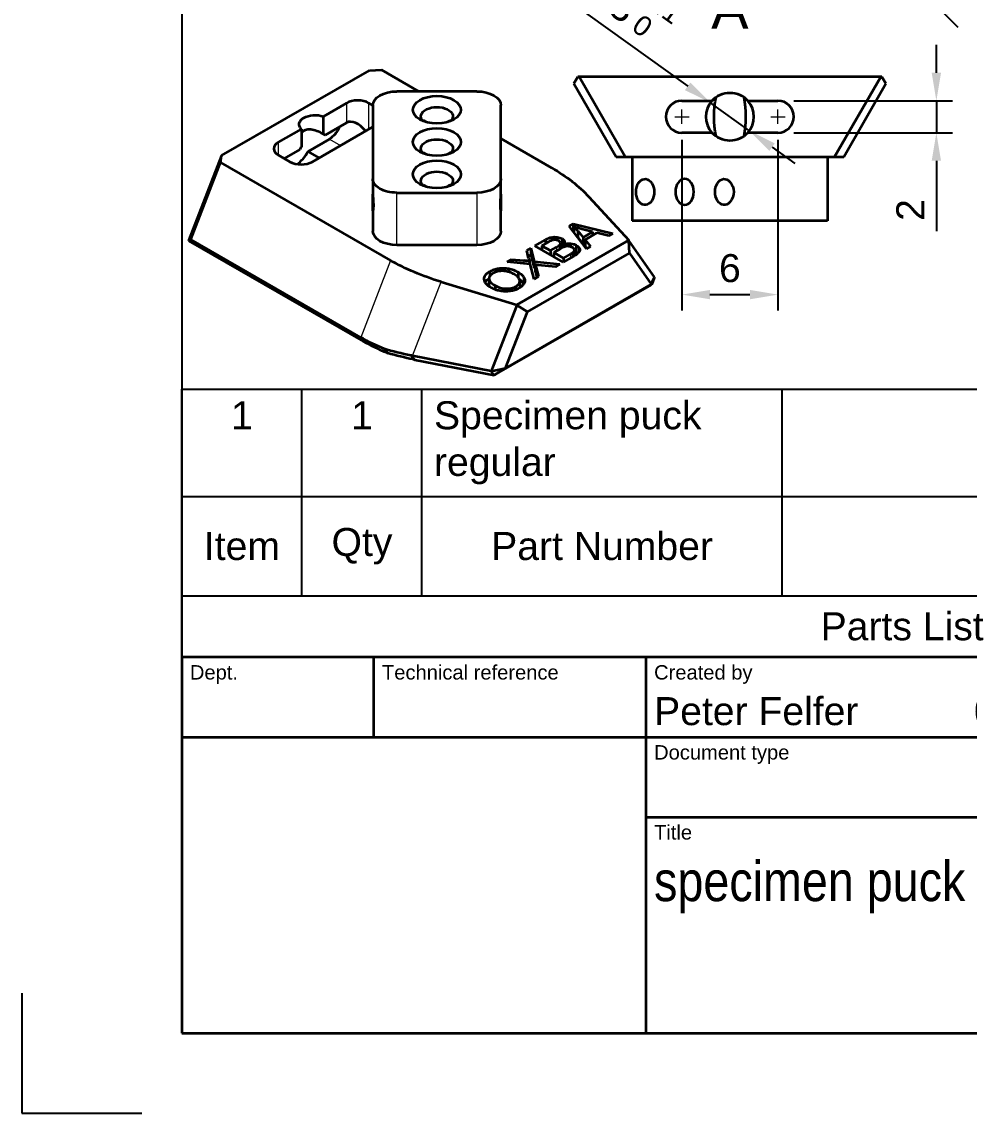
# Model space of a CAD drawing. Header units: millimetres. Extents: x 0 to 210, y 0 to 297.
# Drawn here: x 0 to 118.4, y 0 to 136.4 of the extents above; entities that cross this region are included whole.
import ezdxf
from ezdxf.enums import TextEntityAlignment as Align

# ---------------------------------------------------------------- set-up
doc = ezdxf.new("R2010")
doc.units = ezdxf.units.MM
doc.header["$LTSCALE"] = 0.75
doc.linetypes.add('CENTER2', pattern=[28.575, 19.05, -3.175, 3.175, -3.175])
for name, color, linetype, lineweight in [('Border', 7, 'Continuous', 25), ('FD_Dimensions', 7, 'Continuous', 18), ('Parts Lists', 7, 'Continuous', 18), ('Section Lines', 7, 'Continuous', 18), ('Smart Centers', 7, 'CENTER2', 18), ('TitleBlock', 7, 'Continuous', 35), ('Visible', 7, 'Continuous', 35), ('Visible Narrow', 7, 'Continuous', 18)]:
    doc.layers.add(name, color=color, linetype=linetype, lineweight=lineweight)
doc.styles.add('FusionTitle', font='arial.ttf')
doc.styles.get("Standard").update_dxf_attribs({"font": 'arial.ttf'})
doc.dimstyles.new('Dim-ISO-25', dxfattribs={"dimtxt": 3.5, "dimasz": 3.5, "dimexe": 2, "dimexo": 2, "dimgap": 1.5, "dimtad": 1, "dimzin": 12, "dimdsep": 46, "dimtxsty": 'Standard', "dimcen": 0, "dimazin": 3, "dimtp": 0.1, "dimtm": 0.1, "dimtfac": 0.714, "dimtmove": 0, "dimatfit": 3, "dimfxl": 1, "dimtzin": 12, "dimarcsym": 0})

# ---------------------------------------------------------------- blocks, each defined once
blk = doc.blocks.new('ISO_A4(P)_SHEET')
at = {"layer": 'Border'}
for p, q in [((20, 287), (20, 10)), ((20, 10), (200, 10))]:
    blk.add_line(p, q, dxfattribs=at)
at = {"layer": 'Defpoints'}
for p, q in [((0, 15), (0, 0)), ((0, 0), (15, 0))]:
    blk.add_line(p, q, dxfattribs=at)
blk = doc.blocks.new('ISO_TITLEBLOCK')
at = {"layer": 'TitleBlock'}
for p, q in [((0, 47), (-180, 47)), ((-180, 47), (-180, 0)), ((-156, 37), (-156, 47)), ((-122, 0), (-122, 47)), ((-61, 0), (-61, 47)), ((0, 0), (0, 47)), ((-180, 37), (0, 37)), ((-122, 27), (0, 27)), ((-61, 10), (0, 10)), ((-51, 0), (-51, 10)), ((-15, 0), (-15, 10)), ((-180, 0), (0, 0))]:
    blk.add_line(p, q, dxfattribs=at)
at = {"layer": 'TitleBlock', "style": 'FusionTitle'}
for s, p in [('Dept.', (-179, 46)), ('Technical reference', (-155, 46)), ('Created by', (-121, 46)), ('Approved by', (-60, 46)), ('Document type', (-121, 36)), ('Document status', (-60, 36)), ('Title', (-121, 26)), ('DWG No.', (-60, 26)), ('Rev.', (-60, 9)), ('Date of issue', (-50, 9)), ('Sheet', (-14, 9))]:
    blk.add_text(s, height=1.8, dxfattribs=at).set_placement(p, align=Align.TOP_LEFT)
for tag, height, p in [('DEPT', 3.5, (-179, 42)), ('TECHNICAL_REFERENCE', 3.5, (-155, 42)), ('CREATED_BY', 3.5, (-121, 42)), ('APPROVED_BY', 3.5, (-60, 42)), ('DOCUMENT_TYPE', 3.5, (-121, 32)), ('DOCUMENT_STATUS', 3.5, (-60, 32)), ('TITLE_1', 5, (-121, 21.5)), ('TITLE_2', 5, (-121, 14)), ('TITLE_3', 5, (-121, 6.5)), ('DATE_OF_ISSUE', 3.5, (-50, 5))]:
    blk.add_attdef(tag, text='', height=height, dxfattribs=at).set_placement(p, align=Align.TOP_LEFT)
for tag, p in [('CREATED_DATE', (-62, 42)), ('APPROVED_DATE', (-0.99, 42))]:
    blk.add_attdef(tag, text='', height=3.5, dxfattribs=at).set_placement(p, align=Align.TOP_RIGHT)
for tag, height, p in [('DRAWING_NUMBER', 5, (-30.5, 19.75)), ('REV', 3.5, (-56, 4.85)), ('SHEET', 3.5, (-7.5, 4.85))]:
    blk.add_attdef(tag, text='', height=height, dxfattribs=at).set_placement(p, align=Align.TOP_CENTER)
blk = doc.blocks.new('*T11')
at = {"layer": 'Parts Lists', "color": 0, "linetype": 'ByBlock', "lineweight": -2, "transparency": 16777216}
for p, q in [((0, 33.479309), (180, 33.479309)), ((0, 0), (0, 33.479309)), ((15, 7.666667), (15, 33.479309)), ((30, 7.666667), (30, 33.479309)), ((75, 7.666667), (75, 33.479309)), ((150, 7.666667), (150, 33.479309)), ((180, 0), (180, 33.479309)), ((0, 20.057299), (180, 20.057299)), ((0, 7.666667), (180, 7.666667)), ((0, 0), (180, 0))]:
    blk.add_line(p, q, dxfattribs=at)
at = {"layer": 'Parts Lists', "color": 0, "transparency": 16777216, "char_height": 3.5}
for s, insert, width, attachment_point in [('1', (7.5, 31.979309), 12, 2), ('1', (22.5, 31.979309), 12, 2), ('Specimen puck regular', (31.5, 31.979309), 42, 1), ('Copper', (151.5, 31.979309), 27, 1), ('Item', (7.5, 13.861983), 12, 5), ('Qty', (22.5, 13.861983), 12, 5), ('Part Number', (52.5, 13.861983), 42, 5), ('Description', (112.5, 13.861983), 72, 5), ('Material', (165, 13.861983), 27, 5), ('Parts List', (90, 3.833333), 177, 5)]:
    blk.add_mtext(s, dxfattribs=dict(at, insert=insert, width=width, attachment_point=attachment_point))
blk = doc.blocks.new('*D65')
at = {"layer": 'Defpoints', "color": 0, "transparency": 16777216}
for p in [(99.785164, 184.033578), (84.228815, 168.477229), (131.095703, 152.72304)]:
    blk.add_point(p, dxfattribs=at)
at = {"layer": 'FD_Dimensions', "lineweight": -2, "transparency": 16777216}
for p, q in [((101.199378, 182.619365), (132.509917, 151.308826)), ((85.643029, 167.063015), (116.953567, 135.752477)), ((118.014228, 139.641564), (128.620829, 150.248166))]:
    blk.add_line(p, q, dxfattribs=at)
at = {"layer": 'FD_Dimensions', "transparency": 16777216}
for points in [[(128.20835, 150.660645), (129.033308, 149.835687), (131.095703, 152.72304)], [(117.601749, 140.054043), (118.426706, 139.229085), (115.539354, 137.16669)]]:
    blk.add_solid(points, dxfattribs=at)
at = {"layer": 'FD_Dimensions', "color": 0, "transparency": 16777216, "insert": (121.014367, 147.248027), "char_height": 3.5, "attachment_point": 5, "rotation": 45}
blk.add_mtext('11', dxfattribs=at)
blk = doc.blocks.new('*D70')
at = {"layer": 'Defpoints', "color": 0, "transparency": 16777216}
for p in [(86.037895, 126.29809), (90.905017, 122.789368)]:
    blk.add_point(p, dxfattribs=at)
at = {"layer": 'FD_Dimensions', "color": 0, "lineweight": -2, "transparency": 16777216}
for p, q in [((68.237045, 139.130771), (83.198741, 128.344844)), ((90.905017, 122.789368), (86.037895, 126.29809)), ((93.744172, 120.742614), (96.583326, 118.69586))]:
    blk.add_line(p, q, dxfattribs=at)
at = {"layer": 'FD_Dimensions', "color": 0, "transparency": 16777216}
for points in [[(83.539867, 128.818036), (82.857615, 127.871651), (86.037895, 126.29809)], [(94.085297, 121.215807), (93.403046, 120.269422), (90.905017, 122.789368)]]:
    blk.add_solid(points, dxfattribs=at)
at = {"layer": 'FD_Dimensions', "color": 0, "transparency": 16777216, "insert": (76.329712, 138.865702), "char_height": 3.5, "attachment_point": 5, "rotation": 324.21205984}
blk.add_mtext('Ø3{\\H0.714x;\\S+.1^  0;}', dxfattribs=at)
blk = doc.blocks.new('*D73')
at = {"layer": 'Defpoints', "color": 0, "transparency": 16777216}
for p in [(81.332684, 163.299699), (81.33355, 158.125755), (130.919574, 158.134053)]:
    blk.add_point(p, dxfattribs=at)
at = {"layer": 'FD_Dimensions', "color": 0, "lineweight": -2, "transparency": 16777216}
for p, q in [((130.918123, 166.807997), (130.917537, 170.307997)), ((83.332684, 163.300033), (132.918708, 163.308332)), ((130.918708, 163.307997), (130.919574, 158.134053)), ((83.33355, 158.12609), (132.919574, 158.134388)), ((130.92016, 154.634053), (130.924141, 130.846903))]:
    blk.add_line(p, q, dxfattribs=at)
at = {"layer": 'FD_Dimensions', "color": 0, "transparency": 16777216}
for points in [[(131.501456, 166.808094), (130.334789, 166.807899), (130.918708, 163.307997)], [(131.503493, 154.634151), (130.336827, 154.633956), (130.919574, 158.134053)]]:
    blk.add_solid(points, dxfattribs=at)
at = {"layer": 'FD_Dimensions', "color": 0, "transparency": 16777216, "insert": (134.210129, 136.92658), "char_height": 3.5, "attachment_point": 5, "rotation": 270.0095684}
blk.add_mtext('2.59', dxfattribs=at)
blk = doc.blocks.new('*U46')
at = {"layer": 'Smart Centers', "color": 0, "linetype": 'Continuous', "ltscale": 0.75, "transparency": 16777216}
for p, q in [((-0.892969, 0), (0.892969, 0)), ((0, -0.892969), (0, 0.892969))]:
    blk.add_line(p, q, dxfattribs=at)
blk = doc.blocks.new('*U47')
at = {"layer": 'Smart Centers', "color": 0, "linetype": 'Continuous', "ltscale": 0.75, "transparency": 16777216}
for p, q in [((-0.892969, 0), (0.892969, 0)), ((0, -0.892969), (0, 0.892969))]:
    blk.add_line(p, q, dxfattribs=at)
blk = doc.blocks.new('*D76')
at = {"layer": 'Defpoints', "color": 0, "transparency": 16777216}
for p in [(82.471456, 123.65076), (94.471456, 123.65076), (94.471456, 102.309816)]:
    blk.add_point(p, dxfattribs=at)
at = {"layer": 'FD_Dimensions', "lineweight": -2, "transparency": 16777216}
for p, q in [((82.471456, 121.65076), (82.471456, 100.309816)), ((94.471456, 121.65076), (94.471456, 100.309816)), ((85.971456, 102.309816), (90.971456, 102.309816))]:
    blk.add_line(p, q, dxfattribs=at)
at = {"layer": 'FD_Dimensions', "transparency": 16777216}
for points in [[(85.971456, 102.893149), (85.971456, 101.726483), (82.471456, 102.309816)], [(90.971456, 102.893149), (90.971456, 101.726483), (94.471456, 102.309816)]]:
    blk.add_solid(points, dxfattribs=at)
at = {"layer": 'FD_Dimensions', "color": 0, "transparency": 16777216, "insert": (88.471456, 105.596822), "char_height": 3.5, "attachment_point": 5}
blk.add_mtext('6', dxfattribs=at)
blk = doc.blocks.new('*D77')
at = {"layer": 'Defpoints', "color": 0, "transparency": 16777216}
for p in [(94.471456, 126.543729), (94.471456, 122.543729), (114.270446, 122.543729)]:
    blk.add_point(p, dxfattribs=at)
at = {"layer": 'FD_Dimensions', "lineweight": -2, "transparency": 16777216}
for p, q in [((114.270446, 130.043729), (114.270446, 133.543729)), ((96.471456, 126.543729), (116.270446, 126.543729)), ((114.270446, 126.543729), (114.270446, 122.543729)), ((96.471456, 122.543729), (116.270446, 122.543729)), ((114.270446, 119.043729), (114.270446, 110.225516))]:
    blk.add_line(p, q, dxfattribs=at)
at = {"layer": 'FD_Dimensions', "transparency": 16777216}
for points in [[(113.687113, 130.043729), (114.85378, 130.043729), (114.270446, 126.543729)], [(113.687113, 119.043729), (114.85378, 119.043729), (114.270446, 122.543729)]]:
    blk.add_solid(points, dxfattribs=at)
at = {"layer": 'FD_Dimensions', "color": 0, "transparency": 16777216, "insert": (111.013284, 112.884623), "char_height": 3.5, "attachment_point": 5, "rotation": 90}
blk.add_mtext('2', dxfattribs=at)

msp = doc.modelspace()

# ---------------------------------------------------------------- linework, layer by layer
at = {"layer": 'Visible', "extrusion": (0.707107, -0.407196, 0.578093)}
for p, q in [((24.939, 119.696), (43.426, 130.341)), ((43.426, 130.341), (44.949, 130.404)), ((44.949, 130.404), (49.622, 127.714)), ((56.86, 127.714), (46.86, 127.714)), ((37.673, 124.586), (40.547, 126.24)), ((43.375, 126.24), (43.86, 125.961)), ((43.86, 125.986), (43.86, 116.772)), ((59.86, 116.772), (59.86, 125.986)), ((37.673, 122.371), (37.673, 124.586)), ((32.061, 121.354), (34.935, 123.008)), ((34.935, 123.008), (34.935, 120.794)), ((43.86, 123.262), (36.304, 118.911)), ((40.547, 123.788), (37.885, 122.255)), ((35.764, 120.206), (38.425, 121.739)), ((37.712, 122.355), (37.885, 122.255)), ((59.86, 121.818), (66.198, 118.168)), ((34.723, 120.434), (32.777, 119.313)), ((37.159, 119.403), (35.764, 120.206)), ((24.939, 119.696), (20.857, 109.169)), ((21.101, 109.204), (24.83, 118.818)), ((24.83, 118.818), (24.939, 119.696)), ((24.83, 118.818), (46.079, 106.582)), ((33.476, 118.911), (32.061, 119.725)), ((43.86, 116.772), (43.86, 114.874)), ((59.86, 114.874), (59.86, 116.772)), ((43.86, 112.784), (43.86, 114.874)), ((46.86, 115.045), (56.86, 115.045)), ((59.86, 114.874), (59.86, 112.784)), ((70.854, 114.526), (75.828, 109.095)), ((43.86, 112.784), (43.86, 110.232)), ((59.86, 110.232), (59.86, 112.784)), ((68.377, 110.857), (68.881, 111.148)), ((70.559, 108.04), (68.377, 110.857)), ((68.881, 111.148), (73.865, 109.947)), ((68.881, 111.148), (68.881, 110.33)), ((68.99, 110.782), (68.99, 110.066)), ((71.323, 110.154), (69.974, 110.505)), ((20.842, 109.052), (21.101, 109.204)), ((20.857, 109.169), (20.842, 109.052)), ((42.35, 96.967), (21.101, 109.204)), ((64.098, 108.389), (65.423, 109.153)), ((65.423, 109.153), (65.423, 108.672)), ((66.18, 109.465), (66.18, 109.069)), ((66.894, 109.495), (66.894, 109.098)), ((67.499, 109.308), (67.499, 108.491)), ((68.815, 110.292), (68.881, 110.33)), ((68.881, 110.33), (68.99, 110.304)), ((69.476, 110.284), (69.476, 109.467)), ((69.476, 110.284), (70.126, 109.464)), ((69.476, 109.467), (70.126, 108.646)), ((70.126, 109.464), (71.323, 110.154)), ((70.126, 109.464), (70.126, 108.646)), ((71.849, 110.019), (70.372, 109.167)), ((70.372, 109.167), (71.056, 108.327)), ((70.372, 109.167), (70.372, 108.349)), ((71.323, 110.154), (71.323, 109.715)), ((71.323, 109.742), (71.356, 109.734)), ((73.333, 109.64), (71.849, 110.019)), ((73.865, 109.947), (73.333, 109.64)), ((20.842, 109.052), (42.704, 96.463)), ((56.86, 108.504), (46.86, 108.504)), ((75.828, 109.095), (61.834, 101.037)), ((63.1, 107.813), (63.609, 108.106)), ((63.328, 106.863), (63.1, 107.813)), ((63.609, 108.106), (64.036, 106.432)), ((63.609, 108.106), (63.609, 107.289)), ((67.636, 106.354), (64.098, 108.389)), ((64.808, 107.981), (64.983, 108.082)), ((65.689, 108.825), (64.983, 108.418)), ((64.983, 108.418), (64.983, 107.88)), ((64.983, 108.418), (66.052, 107.803)), ((66.052, 107.803), (66.816, 108.244)), ((66.052, 107.803), (66.052, 107.265)), ((67.287, 108.035), (66.47, 107.563)), ((67.221, 108.525), (67.221, 107.997)), ((67.315, 108.722), (67.315, 108.051)), ((67.756, 108.592), (67.756, 108.259)), ((67.804, 108.992), (67.804, 108.696)), ((68.569, 108.691), (68.569, 108.299)), ((69.04, 107.776), (69.04, 107.165)), ((69.057, 107.87), (69.057, 107.175)), ((69.278, 108.483), (69.278, 107.665)), ((69.635, 108.155), (69.635, 107.661)), ((70.126, 108.646), (70.372, 108.788)), ((70.372, 108.349), (70.603, 108.065)), ((71.056, 108.327), (70.559, 108.04)), ((75.858, 109.057), (75.828, 109.095)), ((75.908, 107.509), (75.858, 109.057)), ((79.061, 104.487), (75.858, 109.057)), ((60.628, 106.387), (61.185, 106.708)), ((61.185, 106.708), (62.733, 106.556)), ((61.185, 106.708), (61.185, 106.333)), ((63.168, 100.173), (75.908, 107.509)), ((63.273, 107.095), (63.609, 107.289)), ((63.452, 106.47), (63.452, 106.115)), ((63.609, 107.289), (64.036, 105.614)), ((64.036, 106.432), (67.243, 106.128)), ((64.036, 106.432), (64.036, 105.614)), ((66.294, 107.126), (66.47, 107.227)), ((66.47, 107.563), (66.47, 107.025)), ((66.47, 107.563), (67.686, 106.864)), ((68.983, 107.131), (67.636, 106.354)), ((67.686, 106.864), (68.566, 107.371)), ((67.686, 106.864), (67.686, 106.383)), ((68.867, 107.565), (68.867, 107.064)), ((75.908, 107.509), (78.638, 103.614)), ((58.473, 105.217), (58.473, 104.627)), ((59.59, 105.591), (59.59, 105.229)), ((63.527, 106.108), (60.628, 106.387)), ((60.841, 105.559), (60.841, 105.143)), ((61.997, 105.134), (61.997, 104.5)), ((64.005, 104.26), (63.527, 106.108)), ((64.036, 105.614), (64.123, 105.606)), ((64.123, 106.054), (64.123, 105.236)), ((64.22, 105.804), (64.566, 104.584)), ((64.22, 105.804), (64.22, 104.987)), ((66.665, 105.794), (64.514, 106.007)), ((67.243, 106.128), (66.665, 105.794)), ((52.404, 103.901), (61.834, 101.037)), ((58.366, 104.296), (58.366, 103.478)), ((62.225, 104.053), (62.225, 103.236)), ((62.743, 104.455), (62.743, 103.682)), ((64.566, 104.584), (64.005, 104.26)), ((64.22, 104.987), (64.367, 104.468)), ((78.638, 103.614), (79.061, 104.487)), ((79.061, 104.487), (78.661, 103.55)), ((59.007, 92.232), (78.661, 103.55)), ((59.149, 103.435), (59.149, 102.935)), ((78.638, 103.614), (60.438, 93.133)), ((60.5, 103.053), (60.5, 102.699)), ((61.73, 103.339), (61.73, 102.919)), ((78.661, 103.55), (78.638, 103.614)), ((61.852, 100.991), (58.649, 92.732)), ((61.834, 101.037), (61.852, 100.991)), ((63.168, 100.173), (61.852, 100.991)), ((60.438, 93.133), (63.168, 100.173)), ((58.649, 92.732), (48.822, 94.665)), ((49.108, 94.178), (59.007, 92.232)), ((58.649, 92.732), (60.438, 93.133)), ((60.438, 93.133), (59.007, 92.232)), ((59.007, 92.232), (58.649, 92.732))]:
    msp.add_line(p, q, dxfattribs=at)
at = {"layer": 'Visible', "extrusion": (0, -2.967e-13, -1)}
for p, q in [((69.471, 129.544), (68.971, 128.678)), ((68.971, 128.678), (74.245, 119.544)), ((69.626, 129.544), (69.471, 129.544)), ((107.317, 129.544), (69.626, 129.544)), ((75.4, 119.544), (69.626, 129.544)), ((107.317, 129.544), (101.543, 119.544)), ((102.698, 119.544), (107.971, 128.678)), ((107.471, 129.544), (107.317, 129.544)), ((107.971, 128.678), (107.471, 129.544)), ((82.471, 126.544), (86.235, 126.544)), ((90.708, 126.544), (94.471, 126.544)), ((86.235, 122.544), (82.471, 122.544)), ((94.471, 122.544), (90.708, 122.544)), ((74.245, 119.544), (75.4, 119.544)), ((75.4, 119.544), (101.543, 119.544)), ((76.279, 119.544), (76.279, 111.544)), ((100.664, 119.544), (100.664, 111.544)), ((101.543, 119.544), (102.698, 119.544)), ((77.158, 111.544), (76.279, 111.544)), ((88.471, 111.544), (77.158, 111.544)), ((92.714, 111.544), (88.471, 111.544)), ((99.785, 111.544), (92.714, 111.544)), ((100.664, 111.544), (99.785, 111.544))]:
    msp.add_line(p, q, dxfattribs=at)
for centre, radius, start, end in [((-88.471, 124.544), 3, 41.81032, 138.18968), ((-99.6, 124.544), 13.093, 349.21646, 10.78354), ((-77.35, 124.544), 13.086, 169.21094, 190.78906), ((-88.471, 124.544), 3, 221.81032, 318.18968), ((-87.034, 115.144), 1.924, 138.3488, 221.6512)]:
    msp.add_arc(centre, radius, start, end, dxfattribs=at)
at = {"layer": 'Visible'}
for centre, radius, start, end in [((82.471, 124.544), 2, 90, 270), ((88.471, 124.544), 3, 138.18968, 221.81032), ((88.471, 124.544), 3, 318.18968, 41.81032), ((94.471, 124.544), 2, 270, 90), ((66.51, 107.881), 3.816, 39.02018, 49.47934), ((66.821, 106.832), 2.71, 103.68312, 121.05362), ((67.281, 106.248), 3.029, 109.35149, 121.70128), ((68.68, 105.743), 2.681, 107.7406, 121.3008), ((61.656, 94.474), 12.13, 81.48607, 84.90595), ((65.652, 107.378), 2.38, 192.49051, 202.41845)]:
    msp.add_arc(centre, radius, start, end, dxfattribs=at)
at = {"layer": 'Visible', "extrusion": (-2e-16, -1e-16, -1)}
msp.add_arc((-74.709, 129.199), 19.284, 284.21281, 287.25168, dxfattribs=at)
at = {"layer": 'Visible', "extrusion": (0, 0, -1)}
for centre, radius, start, end in [((-67.389, 109.537), 2.464, 233.15975, 241.48606), ((-55.734, 131.109), 37.093, 281.08967, 286.40848)]:
    msp.add_arc(centre, radius, start, end, dxfattribs=at)
at = {"layer": 'Visible', "extrusion": (-1e-16, 0, -1)}
msp.add_arc((-67.695, 109.493), 2.69, 228.04582, 241.40003, dxfattribs=at)
at = {"layer": 'Visible', "extrusion": (-2e-16, 0, -1)}
msp.add_arc((-61.142, 104.756), 3.251, 156.46115, 161.1861, dxfattribs=at)
at = {"layer": 'Visible', "extrusion": (-1e-16, -1e-16, -1)}
for centre, radius, start, end in [((-66.037, 120.312), 14.386, 276.07947, 277.64705), ((-61.142, 103.938), 3.251, 156.46115, 161.1861), ((-55.744, 120.35), 26.948, 292.9051, 299.8053)]:
    msp.add_arc(centre, radius, start, end, dxfattribs=at)
at = {"layer": 'Visible', "extrusion": (0, -1e-16, -1)}
for centre, radius, start, end in [((-55.821, 119.372), 26.399, 292.66931, 299.79489), ((-55.892, 130.147), 36.602, 281.03568, 286.12805)]:
    msp.add_arc(centre, radius, start, end, dxfattribs=at)
at = {"layer": 'Visible', "extrusion": (-3e-16, 1e-16, -1)}
msp.add_ellipse((46.86, 125.986), major_axis=(-3, 0), ratio=0.5758617, start_param=0, end_param=1.5707963, dxfattribs=at)
at = {"layer": 'Visible'}
for centre, major_axis, ratio, start_param, end_param in [((51.86, 125.41), (3, 0), 0.5758617, 1.5707963, 7.8539816), ((41.961, 125.426), (-2, 0), 0.5758617, 3.9269908, 5.4977871), ((41.961, 121.338), (-1.416, 2.449), 0.5769785, -1.3145868, -0.0009669), ((51.86, 121.379), (3, 0), 0.5758617, 1.5707963, 7.8539816), ((36.304, 119.709), (1.497, 2.6), 0.5780931, -0.0576042, 0.0817903), ((33.476, 120.539), (-2, 0), 0.5758617, -0.7853982, 0.7853982), ((34.183, 120.931), (1.497, 2.6), 0.5780931, 4.0232393, 4.7661258), ((36.304, 119.709), (1.497, 2.6), 0.5780931, 1.4851386, 1.6245331), ((34.89, 119.725), (-2, 0), 0.5758617, 0.7853982, 2.3561945), ((51.86, 117.348), (3, 0), 0.5758617, 1.5707963, 7.8539816)]:
    msp.add_ellipse(centre, major_axis=major_axis, ratio=ratio, start_param=start_param, end_param=end_param, dxfattribs=at)
at = {"layer": 'Visible', "extrusion": (-2e-16, 1e-16, -1)}
for centre, major_axis, ratio, start_param, end_param in [((56.86, 125.986), (3, 0), 0.5758617, -1.5707963, 0), ((38.425, 123.374), (0.998, 1.733), 0.5780931, 1.3042578, 2.3581282), ((46.86, 116.772), (3, 0), 0.5758617, 1.5707963, 3.1415927)]:
    msp.add_ellipse(centre, major_axis=major_axis, ratio=ratio, start_param=start_param, end_param=end_param, dxfattribs=at)
at = {"layer": 'Visible', "extrusion": (-2e-16, -1e-16, -1)}
for centre, major_axis, start_param, end_param in [((51.86, 124.593), (-2, 0), -0.5533595, 3.6949522), ((51.86, 120.562), (-2, 0), -0.5533595, 3.6949522), ((56.86, 110.232), (-3, 0), 3.1415927, 4.712389)]:
    msp.add_ellipse(centre, major_axis=major_axis, ratio=0.5758617, start_param=start_param, end_param=end_param, dxfattribs=at)
at = {"layer": 'Visible', "extrusion": (-2e-16, 0, -1)}
msp.add_ellipse((36.658, 123.593), major_axis=(-2, 0), ratio=0.5758617, start_param=-0.5327179, end_param=2.1035142, dxfattribs=at)
at = {"layer": 'Visible', "extrusion": (-1e-16, 1e-16, -1)}
for centre, major_axis, ratio, start_param, end_param in [((51.86, 116.531), (2, 0), 0.5758617, 2.5882331, 6.8365448), ((41.703, 104.062), (32.328, 3.92), 0.5643253, -0.6453942, -0.3835948), ((70.574, 120.688), (32.328, 3.92), 0.5643253, 2.2343991, 2.4961985)]:
    msp.add_ellipse(centre, major_axis=major_axis, ratio=ratio, start_param=start_param, end_param=end_param, dxfattribs=at)
at = {"layer": 'Visible', "extrusion": (-1e-16, 0, -1)}
msp.add_ellipse((56.86, 116.772), major_axis=(-3, 0), ratio=0.5758617, start_param=3.1415927, end_param=4.712389, dxfattribs=at)
at = {"layer": 'Visible', "extrusion": (0, 0, -1)}
for centre, start_param, end_param in [((77.865, 115.144), -0.6638363, 3.8054289), ((82.815, 115.144), 3.1415927, 9.424778), ((87.764, 115.144), 2.4777564, 6.9470216)]:
    msp.add_ellipse(centre, major_axis=(0, 1.623), ratio=0.7071068, start_param=start_param, end_param=end_param, dxfattribs=at)
at = {"layer": 'Visible', "extrusion": (-2e-16, -2e-16, -1)}
msp.add_ellipse((46.86, 110.232), major_axis=(-3, 0), ratio=0.5758617, start_param=-1.5707963, end_param=0, dxfattribs=at)
at = {"layer": 'Visible'}
for points, knots in [([(37.673, 122.371), (37.589, 122.417), (37.501, 122.463), (37.166, 122.631), (36.904, 122.744), (36.414, 122.896), (36.151, 122.945), (35.658, 122.938), (35.427, 122.879), (35.127, 122.705), (35.022, 122.615), (34.935, 122.509)], [0.33886247, 0.33886247, 0.33886247, 0.33886247, 0.35333848, 0.35333848, 0.39279121, 0.39279121, 0.43180991, 0.43180991, 0.47082861, 0.47082861, 0.49559644, 0.49559644, 0.49559644, 0.49559644]), ([(50.062, 124.088), (50.112, 124.093), (50.167, 124.085), (50.315, 124.034), (50.422, 123.967), (50.513, 123.867)], [0.44049482, 0.44049482, 0.44049482, 0.44049482, 0.459150115, 0.459150115, 0.490540802, 0.490540802, 0.490540802, 0.490540802]), ([(53.208, 123.867), (53.298, 123.967), (53.405, 124.034), (53.553, 124.085), (53.609, 124.093), (53.658, 124.088)], [0.035504898, 0.035504898, 0.035504898, 0.035504898, 0.066895584, 0.066895584, 0.08555088, 0.08555088, 0.08555088, 0.08555088]), ([(50.062, 120.057), (50.112, 120.062), (50.167, 120.054), (50.315, 120.003), (50.422, 119.936), (50.513, 119.836)], [0.44049482, 0.44049482, 0.44049482, 0.44049482, 0.459150115, 0.459150115, 0.490540802, 0.490540802, 0.490540802, 0.490540802]), ([(53.208, 119.836), (53.298, 119.936), (53.405, 120.003), (53.553, 120.054), (53.609, 120.062), (53.658, 120.057)], [0.035504898, 0.035504898, 0.035504898, 0.035504898, 0.066895584, 0.066895584, 0.08555088, 0.08555088, 0.08555088, 0.08555088]), ([(50.062, 116.026), (50.112, 116.031), (50.167, 116.023), (50.315, 115.972), (50.422, 115.905), (50.513, 115.805)], [0.44049482, 0.44049482, 0.44049482, 0.44049482, 0.459150115, 0.459150115, 0.490540802, 0.490540802, 0.490540802, 0.490540802]), ([(53.208, 115.805), (53.298, 115.905), (53.405, 115.972), (53.553, 116.023), (53.609, 116.031), (53.658, 116.026)], [0.035504898, 0.035504898, 0.035504898, 0.035504898, 0.066895584, 0.066895584, 0.08555088, 0.08555088, 0.08555088, 0.08555088]), ([(77.158, 113.865), (77.123, 113.904), (77.091, 113.945), (76.962, 114.133), (76.885, 114.316), (76.786, 114.718), (76.763, 114.938), (76.763, 115.35), (76.786, 115.569), (76.885, 115.971), (76.962, 116.155), (77.091, 116.342), (77.123, 116.383), (77.158, 116.422)], [0.19462806, 0.19462806, 0.19462806, 0.19462806, 0.20377774, 0.20377774, 0.23469258, 0.23469258, 0.26560742, 0.26560742, 0.29652225, 0.29652225, 0.32743709, 0.32743709, 0.33658677, 0.33658677, 0.33658677, 0.33658677]), ([(59.86, 112.784), (59.86, 112.787), (59.859, 112.794), (59.85, 112.838), (59.833, 112.915), (59.805, 113.147), (59.795, 113.302), (59.795, 113.639), (59.805, 113.842), (59.833, 114.268), (59.85, 114.491), (59.859, 114.753), (59.86, 114.814), (59.86, 114.874)], [0.19462806, 0.19462806, 0.19462806, 0.19462806, 0.20377774, 0.20377774, 0.23469258, 0.23469258, 0.26560742, 0.26560742, 0.29652225, 0.29652225, 0.32743709, 0.32743709, 0.33658677, 0.33658677, 0.33658677, 0.33658677]), ([(66.18, 109.465), (66.297, 109.486), (66.531, 109.529), (66.773, 109.507), (66.894, 109.495)], [0, 0, 0, 0, 0.018207521, 0.03623771, 0.03623771, 0.03623771, 0.03623771]), ([(66.701, 109.14), (66.629, 109.146), (66.482, 109.157), (66.346, 109.123), (66.277, 109.106)], [0, 0, 0, 0, 0.010805944, 0.021788085, 0.021788085, 0.021788085, 0.021788085]), ([(67.095, 109.011), (67.035, 109.041), (66.92, 109.101), (66.773, 109.127), (66.701, 109.14)], [0, 0, 0, 0, 0.011776367, 0.022866596, 0.022866596, 0.022866596, 0.022866596]), ([(66.894, 109.495), (67.009, 109.476), (67.234, 109.439), (67.412, 109.351), (67.499, 109.308)], [0, 0, 0, 0, 0.017701973, 0.034722585, 0.034722585, 0.034722585, 0.034722585]), ([(67.499, 108.491), (67.569, 108.445), (67.675, 108.374), (67.737, 108.289), (67.756, 108.259)], [0, 0, 0, 0, 0.015712217, 0.024026013, 0.024026013, 0.024026013, 0.024026013]), ([(67.756, 108.592), (67.89, 108.629), (68.148, 108.7), (68.433, 108.694), (68.569, 108.691)], [0, 0, 0, 0, 0.021964072, 0.04208563, 0.04208563, 0.04208563, 0.04208563]), ([(68.35, 108.342), (68.267, 108.347), (68.098, 108.356), (67.942, 108.317), (67.863, 108.297)], [0, 0, 0, 0, 0.012300908, 0.025018024, 0.025018024, 0.025018024, 0.025018024]), ([(68.794, 108.203), (68.727, 108.237), (68.598, 108.304), (68.431, 108.329), (68.35, 108.342)], [0, 0, 0, 0, 0.013168008, 0.025562412, 0.025562412, 0.025562412, 0.025562412]), ([(68.569, 108.691), (68.699, 108.674), (68.966, 108.639), (69.173, 108.536), (69.278, 108.483)], [0, 0, 0, 0, 0.019756901, 0.040365376, 0.040365376, 0.040365376, 0.040365376]), ([(69.023, 107.991), (68.997, 108.029), (68.944, 108.108), (68.845, 108.171), (68.794, 108.203)], [0, 0, 0, 0, 0.010563419, 0.021886239, 0.021886239, 0.021886239, 0.021886239]), ([(69.278, 108.483), (69.355, 108.434), (69.507, 108.336), (69.593, 108.215), (69.635, 108.155)], [0, 0, 0, 0, 0.017071294, 0.033819297, 0.033819297, 0.033819297, 0.033819297]), ([(69.278, 107.665), (69.355, 107.616), (69.436, 107.564), (69.499, 107.505), (69.503, 107.502)], [0, 0, 0, 0, 0.017071294, 0.018124819, 0.018124819, 0.018124819, 0.018124819]), ([(57.754, 104.226), (57.78, 104.409), (57.833, 104.783), (58.257, 105.07), (58.473, 105.217)], [0, 0, 0, 0, 0.046547069, 0.095356288, 0.095356288, 0.095356288, 0.095356288]), ([(58.473, 105.217), (58.64, 105.303), (58.968, 105.471), (59.385, 105.551), (59.59, 105.591)], [0, 0, 0, 0, 0.033171471, 0.065175919, 0.065175919, 0.065175919, 0.065175919]), ([(59.687, 105.246), (59.538, 105.22), (59.235, 105.168), (58.999, 105.047), (58.879, 104.986)], [0, 0, 0, 0, 0.023050743, 0.046752448, 0.046752448, 0.046752448, 0.046752448]), ([(59.59, 105.591), (59.799, 105.612), (60.22, 105.656), (60.634, 105.592), (60.841, 105.559)], [0, 0, 0, 0, 0.031493677, 0.063336987, 0.063336987, 0.063336987, 0.063336987]), ([(60.613, 105.205), (60.458, 105.233), (60.155, 105.287), (59.841, 105.26), (59.687, 105.246)], [0, 0, 0, 0, 0.023883392, 0.046981264, 0.046981264, 0.046981264, 0.046981264]), ([(61.513, 104.857), (61.372, 104.933), (61.104, 105.076), (60.771, 105.164), (60.613, 105.205)], [0, 0, 0, 0, 0.028682252, 0.054529729, 0.054529729, 0.054529729, 0.054529729]), ([(60.841, 105.559), (61.048, 105.51), (61.477, 105.408), (61.82, 105.227), (61.997, 105.134)], [0, 0, 0, 0, 0.033370642, 0.069072715, 0.069072715, 0.069072715, 0.069072715]), ([(61.997, 105.134), (62.162, 105.03), (62.48, 104.829), (62.658, 104.577), (62.743, 104.455)], [0, 0, 0, 0, 0.036228643, 0.070252383, 0.070252383, 0.070252383, 0.070252383]), ([(58.66, 103.161), (58.402, 103.325), (57.921, 103.631), (57.807, 104.037), (57.754, 104.226)], [0, 0, 0, 0, 0.05609145, 0.10492503, 0.10492503, 0.10492503, 0.10492503]), ([(57.877, 103.868), (57.89, 103.891), (57.995, 104.06), (58.192, 104.207), (58.373, 104.331)], [0.040086502, 0.040086502, 0.040086502, 0.040086502, 0.046547069, 0.087804822, 0.087804822, 0.087804822, 0.087804822]), ([(58.879, 104.986), (58.734, 104.886), (58.443, 104.685), (58.392, 104.426), (58.366, 104.296)], [0, 0, 0, 0, 0.0332552, 0.066494875, 0.066494875, 0.066494875, 0.066494875]), ([(58.366, 104.296), (58.409, 104.152), (58.509, 103.819), (58.917, 103.574), (59.149, 103.435)], [0, 0, 0, 0, 0.037304558, 0.086060397, 0.086060397, 0.086060397, 0.086060397]), ([(62.174, 104.203), (62.276, 104.135), (62.505, 103.97), (62.647, 103.774), (62.728, 103.659)], [0.013153822, 0.013153822, 0.013153822, 0.013153822, 0.036228643, 0.068252886, 0.068252886, 0.068252886, 0.068252886])]:
    msp.add_open_spline(points, degree=3, knots=knots, dxfattribs=at)
at = {"layer": 'Visible', "extrusion": (1.31293e-11, -2.312e-13, -1)}
msp.add_open_spline([(43.86, 114.874), (43.86, 114.814), (43.862, 114.753), (43.87, 114.491), (43.888, 114.268), (43.916, 113.842), (43.926, 113.639), (43.926, 113.302), (43.916, 113.147), (43.888, 112.915), (43.87, 112.838), (43.862, 112.794), (43.86, 112.787), (43.86, 112.784)], degree=3, knots=[0.19462806, 0.19462806, 0.19462806, 0.19462806, 0.20377774, 0.20377774, 0.23469258, 0.23469258, 0.26560742, 0.26560742, 0.29652225, 0.29652225, 0.32743709, 0.32743709, 0.33658677, 0.33658677, 0.33658677, 0.33658677], dxfattribs=at)
at = {"layer": 'Visible', "extrusion": (5.9051e-12, 2.984e-12, -1)}
msp.add_open_spline([(67.499, 109.308), (67.569, 109.262), (67.709, 109.169), (67.772, 109.051), (67.804, 108.992)], degree=3, knots=[0, 0, 0, 0, 0.015712217, 0.031724182, 0.031724182, 0.031724182, 0.031724182], dxfattribs=at)
at = {"layer": 'Visible', "extrusion": (5.23248e-11, 5.00197e-11, -1)}
msp.add_open_spline([(69.29, 109.678), (69.355, 109.609), (69.415, 109.538), (69.476, 109.467)], degree=3, dxfattribs=at)
at = {"layer": 'Visible', "extrusion": (-1.6769e-11, 2.49877e-11, -1)}
msp.add_open_spline([(66.816, 108.244), (66.905, 108.296), (67.056, 108.382), (67.173, 108.484), (67.221, 108.525)], degree=3, knots=[0, 0, 0, 0, 0.018900289, 0.031747666, 0.031747666, 0.031747666, 0.031747666], dxfattribs=at)
at = {"layer": 'Visible', "extrusion": (1.14487e-11, -2.6437e-12, -1)}
msp.add_open_spline([(67.312, 108.78), (67.294, 108.822), (67.255, 108.909), (67.15, 108.976), (67.095, 109.011)], degree=3, knots=[0, 0, 0, 0, 0.010943997, 0.023075154, 0.023075154, 0.023075154, 0.023075154], dxfattribs=at)
at = {"layer": 'Visible', "extrusion": (-4.9631e-12, 4.38e-13, -1)}
msp.add_open_spline([(67.221, 108.525), (67.256, 108.568), (67.323, 108.649), (67.316, 108.738), (67.312, 108.78)], degree=3, knots=[0, 0, 0, 0, 0.012116264, 0.022973053, 0.022973053, 0.022973053, 0.022973053], dxfattribs=at)
at = {"layer": 'Visible'}
for points in [[(67.315, 108.575), (67.379, 108.55), (67.439, 108.52), (67.499, 108.491)], [(69.057, 107.768), (69.134, 107.738), (69.206, 107.701), (69.278, 107.665)], [(58.366, 103.478), (58.382, 103.425), (58.398, 103.371), (58.417, 103.319)]]:
    msp.add_open_spline(points, degree=3, dxfattribs=at)
at = {"layer": 'Visible', "extrusion": (1.88153e-11, -7.1446e-12, -1)}
msp.add_open_spline([(67.804, 108.992), (67.82, 108.927), (67.855, 108.792), (67.79, 108.66), (67.756, 108.592)], degree=3, knots=[0, 0, 0, 0, 0.016813627, 0.03516545, 0.03516545, 0.03516545, 0.03516545], dxfattribs=at)
at = {"layer": 'Visible', "extrusion": (1.06845e-10, -7.9221e-11, -1)}
msp.add_open_spline([(68.867, 107.565), (68.907, 107.6), (68.982, 107.665), (69.022, 107.741), (69.04, 107.776)], degree=3, knots=[0, 0, 0, 0, 0.010836855, 0.020371776, 0.020371776, 0.020371776, 0.020371776], dxfattribs=at)
at = {"layer": 'Visible', "extrusion": (8.5474e-12, 4.9078e-12, -1)}
msp.add_open_spline([(69.04, 107.776), (69.049, 107.811), (69.068, 107.883), (69.039, 107.954), (69.023, 107.991)], degree=3, knots=[0, 0, 0, 0, 0.009110461, 0.018868915, 0.018868915, 0.018868915, 0.018868915], dxfattribs=at)
at = {"layer": 'Visible', "extrusion": (-1.41645e-11, 3.7189e-12, -1)}
msp.add_open_spline([(69.706, 107.818), (69.686, 107.764), (69.644, 107.649), (69.546, 107.547), (69.494, 107.493)], degree=3, knots=[0, 0, 0, 0, 0.014272953, 0.030290342, 0.030290342, 0.030290342, 0.030290342], dxfattribs=at)
at = {"layer": 'Visible', "extrusion": (-9.6312e-12, 6.853e-13, -1)}
msp.add_open_spline([(69.635, 108.155), (69.666, 108.097), (69.724, 107.987), (69.712, 107.872), (69.706, 107.818)], degree=3, knots=[0, 0, 0, 0, 0.015640732, 0.029719292, 0.029719292, 0.029719292, 0.029719292], dxfattribs=at)
at = {"layer": 'Visible', "extrusion": (3.8005e-12, 5.3496e-12, -1)}
msp.add_open_spline([(62.225, 104.053), (62.18, 104.194), (62.081, 104.501), (61.712, 104.732), (61.513, 104.857)], degree=3, knots=[0, 0, 0, 0, 0.036587485, 0.079774824, 0.079774824, 0.079774824, 0.079774824], dxfattribs=at)
at = {"layer": 'Visible', "extrusion": (3.7456e-12, -4.6304e-12, -1)}
msp.add_open_spline([(61.73, 103.339), (61.882, 103.444), (62.183, 103.651), (62.211, 103.92), (62.225, 104.053)], degree=3, knots=[0, 0, 0, 0, 0.034648874, 0.068369615, 0.068369615, 0.068369615, 0.068369615], dxfattribs=at)
at = {"layer": 'Visible', "extrusion": (-7.5687e-12, 7.7324e-12, -1)}
msp.add_open_spline([(62.773, 103.73), (62.701, 103.615), (62.556, 103.385), (62.274, 103.202), (62.133, 103.11)], degree=3, knots=[0, 0, 0, 0, 0.03142998, 0.063126241, 0.063126241, 0.063126241, 0.063126241], dxfattribs=at)
at = {"layer": 'Visible', "extrusion": (-7.9664e-12, 4.155e-13, -1)}
msp.add_open_spline([(62.743, 104.455), (62.797, 104.333), (62.903, 104.093), (62.816, 103.85), (62.773, 103.73)], degree=3, knots=[0, 0, 0, 0, 0.032254526, 0.063694045, 0.063694045, 0.063694045, 0.063694045], dxfattribs=at)
at = {"layer": 'Visible', "extrusion": (-3.6097e-12, -1.03117e-11, -1)}
msp.add_open_spline([(59.746, 102.77), (59.545, 102.817), (59.144, 102.912), (58.821, 103.078), (58.66, 103.161)], degree=3, knots=[0, 0, 0, 0, 0.032199869, 0.064459274, 0.064459274, 0.064459274, 0.064459274], dxfattribs=at)
at = {"layer": 'Visible', "extrusion": (-2.1752e-12, -8.0515e-12, -1)}
msp.add_open_spline([(59.149, 103.435), (59.356, 103.328), (59.745, 103.126), (60.26, 103.076), (60.5, 103.053)], degree=3, knots=[0, 0, 0, 0, 0.04086698, 0.076680026, 0.076680026, 0.076680026, 0.076680026], dxfattribs=at)
at = {"layer": 'Visible', "extrusion": (9.847e-13, -4.39e-13, -1)}
msp.add_open_spline([(61, 102.735), (60.789, 102.714), (60.366, 102.673), (59.953, 102.738), (59.746, 102.77)], degree=3, knots=[0, 0, 0, 0, 0.031676591, 0.063448516, 0.063448516, 0.063448516, 0.063448516], dxfattribs=at)
at = {"layer": 'Visible', "extrusion": (9.33e-14, 3.7637e-12, -1)}
msp.add_open_spline([(60.5, 103.053), (60.73, 103.062), (61.193, 103.081), (61.55, 103.253), (61.73, 103.339)], degree=3, knots=[0, 0, 0, 0, 0.033641526, 0.067855626, 0.067855626, 0.067855626, 0.067855626], dxfattribs=at)
at = {"layer": 'Visible', "extrusion": (-2.2825e-12, 4.7673e-12, -1)}
msp.add_open_spline([(62.133, 103.11), (61.963, 103.023), (61.631, 102.852), (61.207, 102.773), (61, 102.735)], degree=3, knots=[0, 0, 0, 0, 0.033695087, 0.066006749, 0.066006749, 0.066006749, 0.066006749], dxfattribs=at)
at = {"layer": 'Visible', "extrusion": (-2.76941e-09, 2.66697e-10, -1)}
msp.add_open_spline([(62.218, 103.166), (62.22, 103.189), (62.223, 103.212), (62.225, 103.236)], degree=3, dxfattribs=at)
at = {"layer": 'Visible', "extrusion": (-2.5191e-09, -1.90666e-09, 1)}
msp.add_open_spline([(45.256, 95.527), (45.321, 95.441), (45.386, 95.356), (45.516, 95.184), (45.581, 95.098), (45.646, 95.012)], degree=3, knots=[-0.050527443, -0.050527443, -0.050527443, -0.050527443, -0.02526654, -0.02526654, 0, 0, 0, 0], dxfattribs=at)
at = {"layer": 'Visible', "extrusion": (8.93013e-09, 2.64643e-08, -1)}
msp.add_open_spline([(45.646, 95.012), (45.672, 95.004), (45.698, 94.995), (45.725, 94.986)], degree=3, dxfattribs=at)
at = {"layer": 'Visible', "extrusion": (-1.83858e-08, -9.32354e-08, -1)}
msp.add_open_spline([(48.822, 94.665), (48.785, 94.672), (48.748, 94.68), (48.674, 94.694), (48.637, 94.701), (48.6, 94.709)], degree=3, knots=[-1.819666584, -1.819666584, -1.819666584, -1.819666584, -1.81349133, -1.81349133, -1.807316076, -1.807316076, -1.807316076, -1.807316076], dxfattribs=at)
at = {"layer": 'Visible', "extrusion": (0.19297, 0.981205, 0)}
msp.add_open_spline([(48.886, 94.222), (48.923, 94.215), (48.96, 94.207), (49.034, 94.193), (49.071, 94.186), (49.108, 94.178)], degree=3, knots=[1.807316076, 1.807316076, 1.807316076, 1.807316076, 1.81349133, 1.81349133, 1.819666584, 1.819666584, 1.819666584, 1.819666584], dxfattribs=at)
at = {"layer": 'Visible Narrow', "extrusion": (0.707107, -0.407196, 0.578093)}
for p, q in [((40.547, 126.24), (40.547, 123.788)), ((43.375, 122.983), (43.375, 126.24)), ((38.425, 121.739), (39.82, 120.936)), ((32.061, 119.725), (32.061, 121.354)), ((46.86, 108.504), (46.86, 115.045)), ((56.86, 115.045), (56.86, 108.504)), ((66.816, 108.244), (66.816, 107.763)), ((46.079, 106.582), (42.35, 96.967)), ((62.733, 106.556), (62.733, 106.184)), ((68.566, 107.371), (68.566, 106.89)), ((48.822, 94.665), (52.404, 103.901)), ((42.704, 96.463), (42.35, 96.967)), ((48.886, 94.222), (48.6, 94.709)), ((48.822, 94.665), (49.108, 94.178))]:
    msp.add_line(p, q, dxfattribs=at)

# ---------------------------------------------------------------- block references
msp.add_blockref('*T11', (20, 57))
at = {"layer": 'Border'}
msp.add_blockref('ISO_A4(P)_SHEET', (0, 0), dxfattribs=at)
at = {"layer": 'Smart Centers', "ltscale": 0.75}
for name, p in [('*U46', (82.471, 124.544)), ('*U47', (94.471, 124.544))]:
    msp.add_blockref(name, p, dxfattribs=at)
at = {"layer": 'TitleBlock'}
ref = msp.add_blockref('ISO_TITLEBLOCK', (200, 10), dxfattribs=at)
ref.add_attrib('CREATED_DATE', '05.05.21', dxfattribs={"height": 3.5, "style": 'FusionTitle'}).set_placement((138, 52), align=Align.TOP_RIGHT)
ref.add_attrib('SHEET', '1/1', dxfattribs={"height": 3.5, "style": 'FusionTitle'}).set_placement((192.5, 14.85), align=Align.TOP_CENTER)
ref.add_attrib('TITLE_1', 'specimen puck regular', dxfattribs={"height": 5, "style": 'FusionTitle', "width": 0.834887}).set_placement((79, 31.5), align=Align.TOP_LEFT)
ref.add_attrib('CREATED_BY', 'Peter Felfer', dxfattribs={"height": 3.5, "style": 'FusionTitle'}).set_placement((79, 52), align=Align.TOP_LEFT)

# ---------------------------------------------------------------- texts
at = {"layer": 'Section Lines', "insert": (88.471, 138.06), "char_height": 5, "attachment_point": 5}
msp.add_mtext('A', dxfattribs=at)

# ---------------------------------------------------------------- dimensions: what is measured, and where the dimension line sits
at = {"layer": 'FD_Dimensions'}
for base, p1, p2, angle, picture, middle in [((131.096, 152.723), (84.229, 168.477), (99.785, 184.034), 45, '*D65', (121.014, 147.248)), ((114.27, 122.544), (94.471, 126.544), (94.471, 122.544), 90, '*D77', (111.013, 112.885)), ((94.471, 102.31), (82.471, 123.651), (94.471, 123.651), 180, '*D76', (88.471, 105.597))]:
    dim = msp.add_linear_dim(base=base, p1=p1, p2=p2, angle=angle, dimstyle='Dim-ISO-25', override={"dimlfac": 0.5, "dimclrd": 256, "dimclre": 256}, dxfattribs=at)
    dim.commit()
    dim.dimension.update_dxf_attribs({"geometry": picture, "text_midpoint": middle})
dim = msp.add_linear_dim(base=(130.92, 158.134), p1=(81.333, 163.3), p2=(81.334, 158.126), angle=270.00959, dimstyle='Dim-ISO-25', override={"dimlfac": 0.5}, dxfattribs=at)
dim.commit()
dim.dimension.update_dxf_attribs({"geometry": '*D73', "text_midpoint": (130.923, 136.926), "dimtype": 161})
dim = msp.add_diameter_dim_2p(p1=(90.905, 122.789), p2=(86.038, 126.298), dimstyle='Dim-ISO-25', override={"dimgap": 1.5, "dimlfac": 0.5, "dimse1": 1, "dimtol": 1, "dimlim": 0, "dimtm": 0}, dxfattribs=at)
dim.commit()
dim.dimension.update_dxf_attribs({"geometry": '*D70', "text_midpoint": (73.688, 135.201), "dimtype": 163})

doc.saveas('drawing.dxf')
